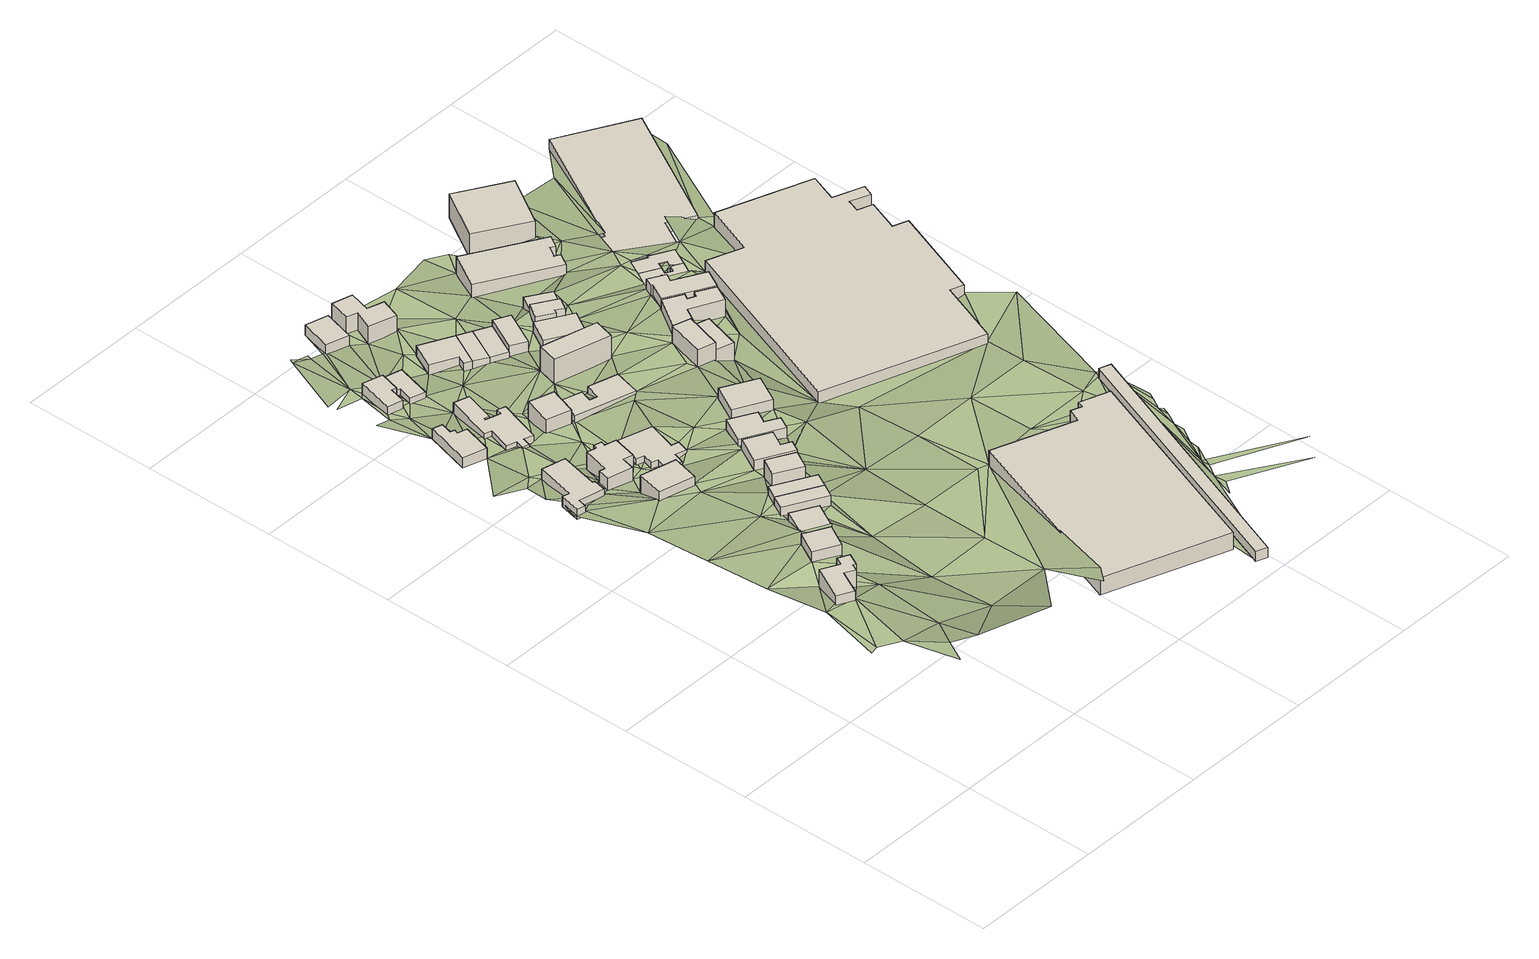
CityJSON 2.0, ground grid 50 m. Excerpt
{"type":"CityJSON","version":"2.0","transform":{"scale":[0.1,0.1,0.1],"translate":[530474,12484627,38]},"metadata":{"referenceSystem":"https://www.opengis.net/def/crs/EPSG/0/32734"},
"CityObjects":{
"building1":{"type":"Building","attributes":{"address":"45 Queens Park Road Woodstock Cape Town","building":"house","building:levels":2,"building_height":6.9,"plus_code":"4FRW3F73+9XP","ground_height":56.57,"roof_height":63.47},"geometry":[{"type":"Solid","lod":"1","boundaries":[[[[0,1,2,3]],[[1,4,5,2]],[[4,6,7,5]],[[6,8,9,7]],[[8,10,11,9]],[[10,12,13,11]],[[12,14,15,13]],[[14,16,17,15]],[[16,18,19,17]],[[18,0,3,19]],[[3,2,5,7,9,11,13,15,17,19]],[[18,16,14,12,10,8,6,4,1,0]]]]}]},
"building2":{"type":"Building","attributes":{"address":"43 Queens Park Road Woodstock Cape Town","building":"house","building:levels":1,"building_height":4.1,"plus_code":"4FRW3F74+C2P","ground_height":61.42,"roof_height":65.52},"geometry":[{"type":"Solid","lod":"1","boundaries":[[[[20,21,22,23]],[[21,24,25,22]],[[24,26,27,25]],[[26,20,23,27]],[[23,22,25,27]],[[26,24,21,20]]]]}]},
"building3":{"type":"Building","attributes":{"address":"110 Upper Balfour Street Salt River Cape Town","building":"house","building:levels":1,"building_height":4.1,"plus_code":"4FRW3F73+QXF","ground_height":48.62,"roof_height":52.72},"geometry":[{"type":"Solid","lod":"1","boundaries":[[[[28,29,30,31]],[[29,32,33,30]],[[32,34,35,33]],[[34,36,37,35]],[[36,38,39,37]],[[38,40,41,39]],[[40,42,43,41]],[[42,44,45,43]],[[44,46,47,45]],[[46,28,31,47]],[[31,30,33,35,37,39,41,43,45,47]],[[46,44,42,40,38,36,34,32,29,28]]]]}]},
"building4":{"type":"Building","attributes":{"address":"41 Queens Park Road Woodstock Cape Town","building":"house","building:levels":1,"building_height":4.1,"plus_code":"4FRW3F74+F3P","ground_height":56.1,"roof_height":60.2},"geometry":[{"type":"Solid","lod":"1","boundaries":[[[[48,49,50,51]],[[49,52,53,50]],[[52,54,55,53]],[[54,48,51,55]],[[51,50,53,55]],[[54,52,49,48]]]]}]},
"building5":{"type":"Building","attributes":{"address":"107 Upper Balfour Street Salt River Cape Town","building":"house","building:levels":1,"building_height":4.1,"plus_code":"4FRW3F73+WW5","ground_height":47.11,"roof_height":51.21},"geometry":[{"type":"Solid","lod":"1","boundaries":[[[[56,57,58,59]],[[57,60,61,58]],[[60,62,63,61]],[[62,64,65,63]],[[64,66,67,65]],[[66,68,69,67]],[[68,70,71,69]],[[70,56,59,71]],[[59,58,61,63,65,67,69,71]],[[70,68,66,64,62,60,57,56]]]]}]},
"building6":{"type":"Building","attributes":{"address":"44 Queens Park Road Salt River Cape Town","building":"house","building:levels":2,"building_height":6.9,"plus_code":"4FRW3F74+M2H","ground_height":50.17,"roof_height":57.07},"geometry":[{"type":"Solid","lod":"1","boundaries":[[[[72,73,74,75]],[[73,76,77,74]],[[76,78,79,77]],[[78,72,75,79]],[[75,74,77,79]],[[78,76,73,72]]]]}]},
"building7":{"type":"Building","attributes":{"address":"112 Upper Balfour Street Salt River Cape Town","building":"house","building:levels":2,"building_height":6.9,"plus_code":"4FRW3F74+Q24","ground_height":47.89,"roof_height":54.79},"geometry":[{"type":"Solid","lod":"1","boundaries":[[[[80,81,82,83]],[[81,84,85,82]],[[84,86,87,85]],[[86,88,89,87]],[[88,90,91,89]],[[90,92,93,91]],[[92,94,95,93]],[[94,96,97,95]],[[96,98,99,97]],[[98,100,101,99]],[[100,102,103,101]],[[102,80,83,103]],[[83,82,85,87,89,91,93,95,97,99,101,103]],[[102,100,98,96,94,92,90,88,86,84,81,80]]]]}]},
"building8":{"type":"Building","attributes":{"address":"39 Queens Park Road Woodstock Cape Town","building":"house","building:levels":1,"building_height":4.1,"plus_code":"4FRW3F74+G4C","ground_height":56.1,"roof_height":60.2},"geometry":[{"type":"Solid","lod":"1","boundaries":[[[[104,105,106,107]],[[105,108,109,106]],[[108,110,111,109]],[[110,104,107,111]],[[107,106,109,111]],[[110,108,105,104]]]]}]},
"building9":{"type":"Building","attributes":{"address":"37 Queens Park Road Woodstock Cape Town","building":"house","building:levels":1,"building_height":4.1,"plus_code":"4FRW3F74+G4M","ground_height":56.1,"roof_height":60.2},"geometry":[{"type":"Solid","lod":"1","boundaries":[[[[104,110,111,107]],[[110,112,113,111]],[[112,114,115,113]],[[114,104,107,115]],[[107,111,113,115]],[[114,112,110,104]]]]}]},
"building10":{"type":"Building","attributes":{"address":"3 Upper Chamberlain Street Salt River Cape Town","building":"house","building:levels":1,"building_height":4.1,"plus_code":"4FRW3F83+2XV","ground_height":44.31,"roof_height":48.41},"geometry":[{"type":"Solid","lod":"1","boundaries":[[[[116,117,118,119]],[[117,120,121,118]],[[120,122,123,121]],[[122,124,125,123]],[[124,126,127,125]],[[126,116,119,127]],[[119,118,121,123,125,127]],[[126,124,122,120,117,116]]]]}]},
"building11":{"type":"Building","attributes":{"address":"109 Upper Balfour Street Salt River Cape Town","building":"house","building:levels":1,"building_height":4.1,"plus_code":"4FRW3F74+W23","ground_height":44.25,"roof_height":48.35},"geometry":[{"type":"Solid","lod":"1","boundaries":[[[[128,129,130,131]],[[129,132,133,130]],[[132,134,135,133]],[[134,136,137,135]],[[136,138,139,137]],[[138,140,141,139]],[[140,142,143,141]],[[142,144,145,143]],[[144,146,147,145]],[[146,148,149,147]],[[148,150,151,149]],[[150,152,153,151]],[[152,154,155,153]],[[154,156,157,155]],[[156,158,159,157]],[[158,128,131,159]],[[131,130,133,135,137,139,141,143,145,147,149,151,153,155,157,159]],[[158,156,154,152,150,148,146,144,142,140,138,136,134,132,129,128]]]]}]},
"building12":{"type":"Building","attributes":{"address":"114 Upper Balfour Street Woodstock Cape Town","building":"house","building:levels":1,"building_height":4.1,"plus_code":"4FRW3F74+P3Q","ground_height":47.89,"roof_height":51.99},"geometry":[{"type":"Solid","lod":"1","boundaries":[[[[160,161,162,163]],[[161,164,165,162]],[[164,166,167,165]],[[166,168,169,167]],[[168,170,171,169]],[[170,172,173,171]],[[172,174,175,173]],[[174,176,177,175]],[[176,178,179,177]],[[178,180,181,179]],[[180,182,183,181]],[[182,160,163,183]],[[163,162,165,167,169,171,173,175,177,179,181,183]],[[182,180,178,176,174,172,170,168,166,164,161,160]]]]}]},
"building13":{"type":"Building","attributes":{"address":"35 Queens Park Road Woodstock Cape Town","building":"house","building:levels":2,"building_height":6.9,"plus_code":"4FRW3F74+H4H","ground_height":53.96,"roof_height":60.86},"geometry":[{"type":"Solid","lod":"1","boundaries":[[[[184,185,186,187]],[[185,188,189,186]],[[188,190,191,189]],[[190,184,187,191]],[[187,186,189,191]],[[190,188,185,184]]]]}]},
"building14":{"type":"Building","attributes":{"address":"1 Upper Chamberlain Street Salt River Cape Town","building":"house","building:levels":1,"building_height":4.1,"plus_code":"4FRW3F84+22R","ground_height":43.16,"roof_height":47.26},"geometry":[{"type":"Solid","lod":"1","boundaries":[[[[192,193,194,195]],[[193,196,197,194]],[[196,198,199,197]],[[198,200,201,199]],[[200,202,203,201]],[[202,192,195,203]],[[195,194,197,199,201,203]],[[202,200,198,196,193,192]]]]}]},
"building15":{"type":"Building","attributes":{"address":"111 Upper Balfour Street Salt River Cape Town","building":"house","building:levels":2,"building_height":6.9,"plus_code":"4FRW3F74+V37","ground_height":45.78,"roof_height":52.68},"geometry":[{"type":"Solid","lod":"1","boundaries":[[[[204,205,206,207]],[[205,208,209,206]],[[208,210,211,209]],[[210,204,207,211]],[[207,206,209,211]],[[210,208,205,204]]]]}]},
"building16":{"type":"Building","attributes":{"address":"33 Queens Park Road Woodstock Cape Town","building":"house","building:levels":1,"building_height":4.1,"plus_code":"4FRW3F74+J57","ground_height":53.96,"roof_height":58.06},"geometry":[{"type":"Solid","lod":"1","boundaries":[[[[212,213,214,215]],[[213,216,217,214]],[[216,218,219,217]],[[218,220,221,219]],[[220,222,223,221]],[[222,212,215,223]],[[215,214,217,219,221,223]],[[222,220,218,216,213,212]]]]}]},
"building17":{"type":"Building","attributes":{"address":"2 Upper Chamberlain Street Salt River Cape Town","building":"house","building:levels":1,"building_height":4.1,"plus_code":"4FRW3F84+528","ground_height":41.91,"roof_height":46.01},"geometry":[{"type":"Solid","lod":"1","boundaries":[[[[224,225,226,227]],[[225,228,229,226]],[[228,230,231,229]],[[230,224,227,231]],[[227,226,229,231]],[[230,228,225,224]]]]}]},
"building18":{"type":"Building","attributes":{"address":"40 Queens Park Road Salt River Cape Town","building":"house","building:levels":1,"building_height":4.1,"plus_code":"4FRW3F74+R5V","ground_height":45.78,"roof_height":49.88},"geometry":[{"type":"Solid","lod":"1","boundaries":[[[[232,233,234,235]],[[233,236,237,234]],[[236,238,239,237]],[[238,240,241,239]],[[240,242,243,241]],[[242,244,245,243]],[[244,246,247,245]],[[246,232,235,247]],[[235,234,237,239,241,243,245,247]],[[246,244,242,240,238,236,233,232]]]]}]},
"building19":{"type":"Building","attributes":{"address":"31 Queens Park Road Woodstock Cape Town","building":"house","building:levels":1,"building_height":4.1,"plus_code":"4FRW3F74+M59","ground_height":51.87,"roof_height":55.97},"geometry":[{"type":"Solid","lod":"1","boundaries":[[[[248,249,250,251]],[[249,252,253,250]],[[252,254,255,253]],[[254,256,257,255]],[[256,258,259,257]],[[258,248,251,259]],[[251,250,253,255,257,259]],[[258,256,254,252,249,248]]]]}]},
"building20":{"type":"Building","attributes":{"address":"1 Hares Crescent Salt River Cape Town","building":"house","building:levels":1,"building_height":4.1,"plus_code":"4FRW3F84+23X","ground_height":42.62,"roof_height":46.72},"geometry":[{"type":"Solid","lod":"1","boundaries":[[[[260,261,262,263]],[[261,264,265,262]],[[264,266,267,265]],[[266,268,269,267]],[[268,270,271,269]],[[270,260,263,271]],[[263,262,265,267,269,271]],[[270,268,266,264,261,260]]]]}]},
"building21":{"type":"Building","attributes":{"address":"2 Hares Crescent Salt River Cape Town","building":"house","building:levels":1,"building_height":4.1,"plus_code":"4FRW3F84+24G","ground_height":42.62,"roof_height":46.72},"geometry":[{"type":"Solid","lod":"1","boundaries":[[[[272,260,263,273]],[[260,270,271,263]],[[270,274,275,271]],[[274,272,273,275]],[[273,263,271,275]],[[274,270,260,272]]]]}]},
"building22":{"type":"Building","attributes":{"address":"42 Hares Avenue Salt River Cape Town","building":"house","building:levels":2,"building_height":6.9,"plus_code":"4FRW3F84+534","ground_height":41.91,"roof_height":48.81},"geometry":[{"type":"Solid","lod":"1","boundaries":[[[[276,277,278,279]],[[277,280,281,278]],[[280,282,283,281]],[[282,284,285,283]],[[284,286,287,285]],[[286,288,289,287]],[[288,290,291,289]],[[290,276,279,291]],[[279,278,281,283,285,287,289,291]],[[290,288,286,284,282,280,277,276]]]]}]},
"building23":{"type":"Building","attributes":{"address":"29 Queens Park Road Woodstock Cape Town","building":"house","building:levels":1,"building_height":4.1,"plus_code":"4FRW3F74+P65","ground_height":51.87,"roof_height":55.97},"geometry":[{"type":"Solid","lod":"1","boundaries":[[[[292,293,294,295]],[[293,296,297,294]],[[296,298,299,297]],[[298,292,295,299]],[[295,294,297,299]],[[298,296,293,292]]]]}]},
"building24":{"type":"Building","attributes":{"address":"38 Queens Park Road Salt River Cape Town","building":"apartments","building:levels":3,"building_height":9.7,"plus_code":"4FRW3F74+W54","ground_height":47.53,"roof_height":57.23},"geometry":[{"type":"Solid","lod":"1","boundaries":[[[[300,301,302,303]],[[301,304,305,302]],[[304,306,307,305]],[[306,300,303,307]],[[303,302,305,307]],[[306,304,301,300]]]]}]},
"building25":{"type":"Building","attributes":{"address":"3 Hares Crescent Salt River Cape Town","building":"house","building:levels":1,"building_height":4.1,"plus_code":"4FRW3F84+256","ground_height":42.62,"roof_height":46.72},"geometry":[{"type":"Solid","lod":"1","boundaries":[[[[308,272,273,309]],[[272,274,275,273]],[[274,310,311,275]],[[310,308,309,311]],[[309,273,275,311]],[[310,274,272,308]]]]}]},
"building26":{"type":"Building","attributes":{"address":"4 Hares Crescent Salt River Cape Town","building":"house","building:levels":1,"building_height":4.1,"plus_code":"4FRW3F74+X5W","ground_height":44.95,"roof_height":49.05},"geometry":[{"type":"Solid","lod":"1","boundaries":[[[[312,313,314,315]],[[313,316,317,314]],[[316,318,319,317]],[[318,312,315,319]],[[315,314,317,319]],[[318,316,313,312]]]]}]},
"building27":{"type":"Building","attributes":{"address":"47A Queens Park Road Salt River Cape Town","building":"industrial","building:levels":2,"building_height":6.9,"plus_code":"4FRW3F74+7CW","ground_height":43.39,"roof_height":50.29},"geometry":[{"type":"Solid","lod":"1","boundaries":[[[[320,321,322,323]],[[321,324,325,322]],[[324,326,327,325]],[[326,328,329,327]],[[328,330,331,329]],[[330,332,333,331]],[[332,334,335,333]],[[334,320,323,335]],[[323,322,325,327,329,331,333,335]],[[334,332,330,328,326,324,321,320]]]]}]},
"building28":{"type":"Building","attributes":{"address":"5 Hares Crescent Salt River Cape Town","building":"house","building:levels":1,"building_height":4.1,"plus_code":"4FRW3F74+X68","ground_height":44.95,"roof_height":49.05},"geometry":[{"type":"Solid","lod":"1","boundaries":[[[[336,337,338,339]],[[337,340,341,338]],[[340,342,343,341]],[[342,336,339,343]],[[339,338,341,343]],[[342,340,337,336]]]]}]},
"building29":{"type":"Building","attributes":{"address":"113 Upper Balfour Street Salt River Cape Town","building":"house","building:levels":2,"building_height":6.9,"plus_code":"4FRW3F74+R86","ground_height":49.34,"roof_height":56.24},"geometry":[{"type":"Solid","lod":"1","boundaries":[[[[344,345,346,347]],[[345,348,349,346]],[[348,350,351,349]],[[350,344,347,351]],[[347,346,349,351]],[[350,348,345,344]]]]}]},
"building30":{"type":"Building","attributes":{"address":"6 Hares Crescent Salt River Cape Town","building":"house","building:levels":1,"building_height":4.1,"plus_code":"4FRW3F84+265","ground_height":44.95,"roof_height":49.05},"geometry":[{"type":"Solid","lod":"1","boundaries":[[[[352,353,354,355]],[[353,356,357,354]],[[356,358,359,357]],[[358,360,361,359]],[[360,362,363,361]],[[362,352,355,363]],[[355,354,357,359,361,363]],[[362,360,358,356,353,352]]]]}]},
"building31":{"type":"Building","attributes":{"address":"115 Upper Balfour Street Salt River Cape Town","building":"house","building:levels":2,"building_height":6.9,"plus_code":"4FRW3F74+R84","ground_height":46.22,"roof_height":53.12},"geometry":[{"type":"Solid","lod":"1","boundaries":[[[[364,365,366,367]],[[365,368,369,366]],[[368,370,371,369]],[[370,364,367,371]],[[367,366,369,371]],[[370,368,365,364]]]]}]},
"building32":{"type":"Building","attributes":{"address":"7A Hares Crescent Salt River Cape Town","building":"house","building:levels":1,"building_height":4.1,"plus_code":"4FRW3F84+277","ground_height":42.61,"roof_height":46.71},"geometry":[{"type":"Solid","lod":"1","boundaries":[[[[372,373,374,375]],[[373,376,377,374]],[[376,378,379,377]],[[378,372,375,379]],[[375,374,377,379]],[[378,376,373,372]]]]}]},
"building33":{"type":"Building","attributes":{"building":"warehouse","building:levels":1,"building_height":4.1,"plus_code":"4FRW3F74+7H6","ground_height":45.47,"roof_height":49.57},"geometry":[{"type":"Solid","lod":"1","boundaries":[[[[380,381,382,383]],[[381,384,385,382]],[[384,386,387,385]],[[386,380,383,387]],[[383,382,385,387]],[[386,384,381,380]]]]}]},
"building34":{"type":"Building","attributes":{"address":"25A Queens Park Road Salt River Cape Town","building":"house","building:levels":2,"building_height":6.9,"plus_code":"4FRW3F74+V97","ground_height":46.22,"roof_height":53.12},"geometry":[{"type":"Solid","lod":"1","boundaries":[[[[388,389,390,391]],[[389,392,393,390]],[[392,394,395,393]],[[394,396,397,395]],[[396,398,399,397]],[[398,400,401,399]],[[400,402,403,401]],[[402,404,405,403]],[[404,406,407,405]],[[406,388,391,407]],[[391,390,393,395,397,399,401,403,405,407]],[[406,404,402,400,398,396,394,392,389,388]]]]}]},
"building35":{"type":"Building","attributes":{"address":"Imagemakers 37 Hares Avenue Woodstock Cape Town","building":"office","building:levels":2,"building_height":6.9,"plus_code":"4FRW3F84+38J","ground_height":40.34,"roof_height":47.24},"geometry":[{"type":"Solid","lod":"1","boundaries":[[[[408,409,410,411]],[[409,412,413,410]],[[412,414,415,413]],[[414,416,417,415]],[[416,418,419,417]],[[418,420,421,419]],[[420,422,423,421]],[[422,408,411,423]],[[411,410,413,415,417,419,421,423]],[[422,420,418,416,414,412,409,408]]]]}]},
"building36":{"type":"Building","attributes":{"address":"25 Queens Park Road Salt River Cape Town","building":"house","building:levels":1,"building_height":4.1,"plus_code":"4FRW3F74+V9V","ground_height":49.38,"roof_height":53.48},"geometry":[{"type":"Solid","lod":"1","boundaries":[[[[424,425,426,427]],[[425,428,429,426]],[[428,430,431,429]],[[430,432,433,431]],[[432,434,435,433]],[[434,436,437,435]],[[436,438,439,437]],[[438,440,441,439]],[[440,442,443,441]],[[442,424,427,443]],[[427,426,429,431,433,435,437,439,441,443]],[[442,440,438,436,434,432,430,428,425,424]]]]}]},
"building37":{"type":"Building","attributes":{"address":"23A Queens Park Road Salt River Cape Town","building":"house","building:levels":1,"building_height":4.1,"plus_code":"4FRW3F74+WCJ","ground_height":42.84,"roof_height":46.94},"geometry":[{"type":"Solid","lod":"1","boundaries":[[[[444,445,446,447]],[[445,448,449,446]],[[448,450,451,449]],[[450,452,453,451]],[[452,454,455,453]],[[454,456,457,455]],[[456,458,459,457]],[[458,460,461,459]],[[460,462,463,461]],[[462,444,447,463]],[[447,446,449,451,453,455,457,459,461,463]],[[462,460,458,456,454,452,450,448,445,444]]]]}]},
"building38":{"type":"Building","attributes":{"address":"28 Queens Park Road Salt River Cape Town","building":"manufacture","building:levels":3,"building_height":9.7,"plus_code":"4FRW3F84+593","ground_height":40.34,"roof_height":50.04},"geometry":[{"type":"Solid","lod":"1","boundaries":[[[[464,465,466,467]],[[465,468,469,466]],[[468,470,471,469]],[[470,464,467,471]],[[467,466,469,471]],[[470,468,465,464]]]]}]},
"building39":{"type":"Building","attributes":{"address":"23 Queens Park Road Salt River Cape Town","building":"house","building:levels":1,"building_height":4.1,"plus_code":"4FRW3F74+XC4","ground_height":42.84,"roof_height":46.94},"geometry":[{"type":"Solid","lod":"1","boundaries":[[[[454,472,473,455]],[[472,474,475,473]],[[474,476,477,475]],[[476,478,479,477]],[[478,444,447,479]],[[444,462,463,447]],[[462,480,481,463]],[[480,482,483,481]],[[482,456,457,483]],[[456,454,455,457]],[[455,473,475,477,479,447,463,481,483,457]],[[456,482,480,462,444,478,476,474,472,454]]]]}]},
"building40":{"type":"Building","attributes":{"address":"33 Brickfield Road Salt River Cape Town","building":"industrial","building:levels":2,"building_height":6.9,"plus_code":"4FRW3F74+PGP","ground_height":40.41,"roof_height":47.31},"geometry":[{"type":"Solid","lod":"1","boundaries":[[[[484,485,486,487]],[[485,488,489,486]],[[488,490,491,489]],[[490,492,493,491]],[[492,494,495,493]],[[494,496,497,495]],[[496,498,499,497]],[[498,500,501,499]],[[500,502,503,501]],[[502,504,505,503]],[[504,506,507,505]],[[506,508,509,507]],[[508,510,511,509]],[[510,512,513,511]],[[512,514,515,513]],[[514,484,487,515]],[[487,486,489,491,493,495,497,499,501,503,505,507,509,511,513,515]],[[514,512,510,508,506,504,502,500,498,496,494,492,490,488,485,484]]]]}]},
"building41":{"type":"Building","attributes":{"address":"21 Queens Park Road Salt River Cape Town","building":"manufacture","building:levels":1,"building_height":4.1,"plus_code":"4FRW3F84+4H2","ground_height":38.46,"roof_height":42.56},"geometry":[{"type":"Solid","lod":"1","boundaries":[[[[516,517,518,519]],[[517,520,521,518]],[[520,522,523,521]],[[522,524,525,523]],[[524,526,527,525]],[[526,528,529,527]],[[528,530,531,529]],[[530,516,519,531]],[[519,518,521,523,525,527,529,531]],[[530,528,526,524,522,520,517,516]]]]}]},
"terrain1":{"type":"TINRelief","geometry":[{"type":"CompositeSurface","lod":"1","boundaries":[[[532,533,534]],[[535,536,534]],[[535,537,538]],[[532,534,536]],[[536,539,532]],[[540,535,538]],[[539,541,532]],[[532,541,542]],[[536,535,540]],[[538,543,540]],[[542,541,21]],[[6,536,8]],[[544,542,20]],[[545,536,540]],[[536,545,8]],[[20,542,21]],[[541,546,21]],[[18,546,541]],[[12,10,8]],[[8,545,12]],[[543,547,540]],[[548,549,550]],[[549,551,552]],[[24,21,546]],[[550,549,552]],[[12,545,14]],[[20,553,544]],[[548,550,554]],[[551,544,555]],[[24,546,14]],[[547,545,540]],[[556,552,557]],[[558,554,559]],[[552,551,560]],[[544,553,555]],[[547,543,561]],[[26,24,14]],[[562,563,564]],[[552,560,557]],[[558,559,29]],[[556,557,565]],[[29,563,558]],[[26,553,20]],[[545,566,14]],[[564,56,562]],[[565,557,560]],[[564,563,29]],[[551,567,560]],[[567,551,555]],[[26,568,553]],[[566,26,14]],[[555,553,569]],[[547,566,545]],[[570,571,565]],[[565,560,76]],[[565,76,570]],[[572,571,573]],[[28,564,29]],[[571,570,573]],[[574,555,569]],[[573,28,572]],[[564,575,56]],[[576,555,574]],[[577,570,76]],[[568,26,578]],[[575,564,28]],[[579,560,567]],[[574,569,54]],[[580,90,573]],[[68,581,582]],[[28,573,90]],[[583,567,555]],[[62,66,64]],[[583,555,576]],[[57,62,60]],[[584,56,575]],[[578,26,566]],[[66,62,57]],[[56,585,57]],[[585,56,584]],[[68,66,586]],[[561,587,547]],[[581,68,586]],[[588,577,76]],[[578,54,568]],[[108,574,54]],[[28,90,86]],[[589,575,28]],[[590,584,575]],[[591,581,586]],[[577,592,593]],[[585,584,594]],[[588,76,73]],[[90,88,86]],[[581,591,595]],[[577,596,592]],[[57,144,66]],[[566,547,587]],[[596,577,588]],[[597,591,586]],[[589,28,598]],[[586,66,144]],[[28,86,598]],[[185,567,583]],[[579,567,213]],[[144,57,585]],[[108,54,578]],[[595,599,600]],[[589,601,602]],[[596,603,592]],[[604,73,579]],[[591,120,595]],[[596,588,605]],[[597,586,606]],[[596,607,603]],[[607,596,605]],[[603,608,592]],[[81,608,84]],[[86,84,598]],[[588,609,605]],[[583,610,185]],[[611,601,589]],[[612,613,599]],[[110,108,578]],[[73,604,588]],[[583,614,610]],[[606,586,144]],[[185,213,567]],[[599,595,120]],[[615,597,606]],[[598,611,589]],[[161,84,608]],[[603,161,608]],[[616,617,618]],[[614,583,112]],[[161,598,84]],[[619,578,566]],[[606,620,615]],[[618,621,616]],[[606,622,620]],[[117,599,120]],[[579,212,604]],[[144,623,606]],[[624,610,614]],[[213,212,579]],[[601,611,208]],[[616,621,625]],[[619,566,587]],[[587,626,627]],[[628,604,629]],[[625,142,616]],[[630,601,208]],[[611,598,631]],[[112,624,614]],[[632,612,599]],[[598,161,633]],[[578,634,110]],[[142,625,630]],[[635,612,636]],[[599,117,637]],[[624,112,638]],[[212,629,604]],[[631,598,633]],[[213,185,216]],[[639,632,599]],[[632,636,612]],[[640,623,144]],[[208,641,630]],[[144,142,640]],[[637,639,599]],[[642,636,632]],[[638,216,185]],[[643,644,645]],[[630,640,142]],[[634,578,619]],[[641,208,205]],[[112,110,646]],[[212,647,629]],[[202,623,648]],[[629,649,643]],[[633,242,631]],[[633,161,650]],[[640,648,623]],[[202,651,117]],[[205,631,242]],[[650,161,644]],[[649,644,643]],[[637,117,224]],[[646,638,112]],[[629,647,258]],[[301,630,641]],[[212,222,647]],[[649,629,258]],[[639,637,228]],[[110,634,646]],[[304,641,205]],[[630,301,640]],[[290,224,117]],[[220,218,222]],[[651,202,648]],[[646,216,638]],[[117,651,290]],[[304,205,242]],[[650,644,649]],[[648,640,652]],[[222,653,647]],[[654,587,627]],[[216,646,218]],[[301,641,304]],[[304,242,655]],[[222,218,653]],[[656,655,657]],[[652,640,658]],[[633,650,659]],[[651,648,660]],[[258,296,649]],[[652,661,648]],[[619,587,654]],[[655,656,662]],[[640,663,658]],[[304,655,662]],[[290,286,224]],[[663,640,301]],[[286,225,224]],[[296,258,664]],[[650,649,665]],[[666,653,218]],[[667,634,619]],[[296,665,649]],[[666,218,646]],[[286,290,288]],[[668,651,660]],[[290,651,668]],[[664,669,670]],[[650,665,659]],[[670,653,666]],[[671,296,664]],[[301,313,663]],[[646,634,667]],[[304,662,672]],[[668,660,260]],[[664,670,671]],[[670,666,671]],[[313,301,316]],[[672,662,673]],[[654,667,619]],[[282,280,277]],[[337,316,301]],[[350,659,665]],[[673,659,674]],[[675,668,260]],[[301,676,337]],[[277,668,675]],[[675,260,272]],[[677,665,678]],[[646,679,666]],[[667,680,646]],[[665,677,350]],[[681,671,666]],[[674,659,350]],[[316,337,336]],[[272,312,675]],[[682,282,277]],[[673,348,672]],[[318,316,336]],[[671,681,678]],[[679,646,680]],[[675,682,277]],[[675,312,318]],[[683,337,676]],[[348,673,674]],[[667,654,680]],[[344,350,677]],[[672,684,676]],[[678,368,677]],[[353,318,336]],[[666,679,681]],[[336,685,353]],[[684,683,676]],[[318,686,675]],[[348,674,350]],[[318,353,687]],[[684,672,348]],[[368,344,677]],[[675,686,682]],[[368,678,681]],[[336,688,685]],[[378,318,687]],[[684,688,683]],[[686,318,378]],[[685,689,690]],[[688,689,685]],[[691,684,348]],[[654,692,680]],[[691,348,345]],[[689,688,693]],[[694,695,696]],[[409,682,686]],[[697,689,693]],[[679,680,692]],[[691,424,684]],[[345,392,691]],[[698,368,681]],[[688,684,440]],[[699,700,654]],[[700,692,654]],[[701,697,693]],[[409,702,682]],[[392,345,370]],[[693,688,438]],[[378,703,686]],[[370,368,698]],[[440,684,424]],[[370,704,392]],[[378,701,703]],[[440,438,688]],[[705,706,707]],[[704,370,396]],[[693,708,701]],[[709,707,381]],[[710,700,699]],[[679,711,681]],[[702,409,712]],[[698,396,370]],[[424,442,440]],[[693,438,713]],[[409,470,712]],[[714,700,710]],[[715,716,425]],[[717,718,707]],[[719,698,681]],[[425,716,428]],[[693,713,708]],[[717,720,718]],[[721,695,694]],[[703,701,708]],[[430,396,698]],[[700,722,692]],[[711,679,692]],[[714,710,723]],[[706,724,707]],[[409,725,470]],[[718,720,726]],[[438,436,713]],[[700,714,722]],[[726,727,718]],[[436,728,713]],[[432,436,434]],[[718,727,729]],[[728,730,713]],[[381,707,718]],[[731,732,733]],[[734,708,713]],[[735,732,731]],[[719,430,698]],[[733,703,736]],[[737,728,436]],[[717,738,720]],[[703,708,736]],[[739,729,727]],[[737,436,432]],[[725,740,470]],[[734,741,708]],[[722,714,721]],[[742,731,733]],[[743,692,722]],[[736,708,741]],[[742,733,736]],[[718,729,381]],[[430,719,432]],[[731,742,725]],[[744,745,746]],[[744,747,745]],[[748,749,729]],[[736,741,750]],[[711,692,743]],[[740,725,742]],[[751,746,752]],[[750,741,753]],[[432,719,737]],[[745,752,746]],[[754,749,748]],[[722,721,694]],[[729,749,381]],[[736,755,742]],[[719,454,737]],[[743,722,756]],[[694,756,722]],[[736,750,757]],[[742,758,740]],[[381,749,759]],[[760,454,719]],[[759,761,381]],[[758,742,755]],[[757,750,760]],[[694,762,756]],[[381,762,694]],[[760,719,757]],[[757,719,763]],[[755,764,765]],[[743,756,766]],[[743,766,711]],[[755,765,758]],[[767,757,763]],[[768,769,711]],[[757,770,771]],[[767,770,757]],[[711,766,768]],[[764,772,765]],[[770,767,773]],[[767,774,773]],[[775,770,773]],[[770,775,530]]]}]}
},
"vertices":[
[281,878,186],[216,750,186],[216,750,255],[281,878,255],[274,721,186],[274,721,255],[318,808,186],[318,808,255],[356,789,186],[356,789,255],[368,813,186],[368,813,255],[378,808,186],[378,808,255],[401,854,186],[401,854,255],[360,874,186],[360,874,255],[346,845,186],[346,845,255],
[359,1022,234],[314,937,234],[314,937,275],[359,1022,275],[403,890,234],[403,890,275],[449,975,234],[449,975,275],
[272,1936,106],[183,1956,106],[183,1956,147],[272,1936,147],[149,1810,106],[149,1810,147],[123,1816,106],[123,1816,147],[105,1738,106],[105,1738,147],[135,1731,106],[135,1731,147],[143,1763,106],[143,1763,147],[237,1742,106],[237,1742,147],[248,1790,106],[248,1790,147],[239,1792,106],[239,1792,147],
[460,1166,181],[407,1065,181],[407,1065,222],[460,1166,222],[501,1016,181],[501,1016,222],[554,1117,181],[554,1117,222],
[162,2167,91],[193,2278,91],[193,2278,132],[162,2167,132],[158,2288,91],[158,2288,132],[163,2304,91],[163,2304,132],[147,2309,91],[147,2309,132],[158,2351,91],[158,2351,132],[122,2361,91],[122,2361,132],[75,2191,91],[75,2191,132],
[433,1534,122],[457,1634,122],[457,1634,191],[433,1534,191],[324,1666,122],[324,1666,191],[300,1566,122],[300,1566,191],
[428,1860,99],[385,1870,99],[385,1870,168],[428,1860,168],[390,1888,99],[390,1888,168],[361,1895,99],[361,1895,168],[357,1880,99],[357,1880,168],[321,1889,99],[321,1889,168],[297,1791,99],[297,1791,168],[276,1796,99],[276,1796,168],[265,1751,99],[265,1751,168],[358,1729,99],[358,1729,168],[370,1778,99],[370,1778,168],[407,1770,99],[407,1770,168],
[492,1252,181],[466,1202,181],[466,1202,222],[492,1252,222],[616,1124,181],[616,1124,222],[642,1173,181],[642,1173,222],
[668,1223,181],[668,1223,222],[519,1302,181],[519,1302,222],
[227,2604,63],[247,2680,63],[247,2680,104],[227,2604,104],[173,2701,63],[173,2701,104],[138,2562,63],[138,2562,104],[194,2548,63],[194,2548,104],[209,2608,63],[209,2608,104],
[334,2122,62],[384,2285,62],[384,2285,104],[334,2122,104],[353,2295,62],[353,2295,104],[347,2273,62],[347,2273,104],[293,2289,62],[293,2289,104],[295,2296,62],[295,2296,104],[313,2291,62],[313,2291,104],[347,2404,62],[347,2404,104],[290,2421,62],[290,2421,104],[236,2244,62],[236,2244,104],[262,2236,62],[262,2236,104],[236,2151,62],[236,2151,104],[273,2140,62],[273,2140,104],[264,2110,62],[264,2110,104],[290,2102,62],[290,2102,104],[299,2133,62],[299,2133,104],
[581,1843,99],[455,1879,99],[455,1879,140],[581,1843,140],[425,1772,99],[425,1772,140],[453,1764,99],[453,1764,140],[442,1725,99],[442,1725,140],[467,1717,99],[467,1717,140],[454,1672,99],[454,1672,140],[511,1655,99],[511,1655,140],[523,1695,99],[523,1695,140],[564,1683,99],[564,1683,140],[577,1728,99],[577,1728,140],[550,1735,99],[550,1735,140],
[702,1342,160],[604,1394,160],[604,1394,229],[702,1342,229],[568,1327,160],[568,1327,229],[666,1275,160],[666,1275,229],
[247,2680,52],[227,2604,52],[227,2604,93],[247,2680,93],[240,2601,52],[240,2601,93],[225,2546,52],[225,2546,93],[282,2531,52],[282,2531,93],[317,2662,52],[317,2662,93],
[468,2082,78],[501,2184,78],[501,2184,147],[468,2082,147],[409,2212,78],[409,2212,147],[377,2111,78],[377,2111,147],
[660,1538,160],[608,1438,160],[608,1438,201],[660,1538,201],[736,1371,160],[736,1371,201],[758,1412,160],[758,1412,201],[723,1430,160],[723,1430,201],[754,1489,160],[754,1489,201],
[350,2911,39],[381,3027,39],[381,3027,80],[350,2911,80],[297,3050,39],[297,3050,80],[265,2934,39],[265,2934,80],
[726,2115,78],[617,2146,78],[617,2146,119],[726,2115,119],[599,2089,78],[599,2089,119],[570,2096,78],[570,2096,119],[584,2141,78],[584,2141,119],[512,2163,78],[512,2163,119],[478,2077,78],[478,2077,119],[702,2016,78],[702,2016,119],
[674,1564,139],[819,1488,139],[819,1488,180],[674,1564,180],[844,1536,139],[844,1536,180],[793,1563,139],[793,1563,180],[818,1608,139],[818,1608,180],[724,1658,139],[724,1658,180],
[564,2653,46],[444,2712,46],[444,2712,87],[564,2653,87],[398,2619,46],[398,2619,87],[491,2573,46],[491,2573,87],[476,2542,46],[476,2542,87],[503,2529,46],[503,2529,87],
[615,2628,46],[615,2628,87],[553,2500,46],[553,2500,87],
[498,2842,39],[523,2917,39],[523,2917,108],[498,2842,108],[462,2936,39],[462,2936,108],[483,3015,39],[483,3015,108],[406,3035,39],[406,3035,108],[387,2956,39],[387,2956,108],[426,2943,39],[426,2943,108],[396,2871,39],[396,2871,108],
[951,1716,139],[825,1782,139],[825,1782,180],[951,1716,180],[770,1679,139],[770,1679,180],[897,1613,139],[897,1613,180],
[810,2277,95],[600,2330,95],[600,2330,192],[810,2277,192],[580,2253,95],[580,2253,192],[790,2199,95],[790,2199,192],
[676,2599,46],[676,2599,87],[613,2471,46],[613,2471,87],
[676,2599,70],[613,2471,70],[613,2471,111],[676,2599,111],[671,2443,70],[671,2443,111],[735,2571,70],[735,2571,111],
[1407,132,54],[1685,893,54],[1685,893,123],[1407,132,123],[1575,932,54],[1575,932,123],[1567,908,54],[1567,908,123],[1526,923,54],[1526,923,123],[1507,873,54],[1507,873,123],[1207,982,54],[1207,982,123],[957,295,54],[957,295,123],
[755,2496,70],[706,2411,70],[706,2411,111],[755,2496,111],[829,2341,70],[829,2341,111],[878,2425,70],[878,2425,111],
[990,1938,113],[1029,2077,113],[1029,2077,182],[990,1938,182],[963,2096,113],[963,2096,182],[924,1955,113],[924,1955,182],
[813,2563,70],[778,2508,70],[778,2508,111],[813,2563,111],[836,2471,70],[836,2471,111],[844,2484,70],[844,2484,111],[872,2466,70],[872,2466,111],[899,2510,70],[899,2510,111],
[1029,2077,82],[990,1938,82],[990,1938,151],[1029,2077,151],[1057,1919,82],[1057,1919,151],[1096,2059,82],[1096,2059,151],
[813,2563,46],[899,2510,46],[899,2510,87],[813,2563,87],[935,2569,46],[935,2569,87],[849,2622,46],[849,2622,87],
[1429,7,75],[1794,987,75],[1794,987,116],[1429,7,116],[1753,1002,75],[1753,1002,116],[1389,22,75],[1389,22,116],
[1068,2235,82],[991,2116,82],[991,2116,151],[1068,2235,151],[1054,2087,82],[1054,2087,151],[1084,2141,82],[1084,2141,151],[1201,2084,82],[1201,2084,151],[1233,2146,82],[1233,2146,151],[1166,2182,82],[1166,2182,151],[1154,2164,82],[1154,2164,151],[1125,2177,82],[1125,2177,151],[1137,2198,82],[1137,2198,151],
[1131,2754,23],[858,2911,23],[858,2911,92],[1131,2754,92],[786,2781,23],[786,2781,92],[1057,2625,23],[1057,2625,92],[1084,2671,23],[1084,2671,92],[1064,2682,23],[1064,2682,92],[1088,2720,23],[1088,2720,92],[1104,2710,23],[1104,2710,92],
[1068,2235,114],[1137,2198,114],[1137,2198,155],[1068,2235,155],[1166,2182,114],[1166,2182,155],[1233,2146,114],[1233,2146,155],[1268,2213,114],[1268,2213,155],[1155,2274,114],[1155,2274,155],[1171,2303,114],[1171,2303,155],[1110,2336,114],[1110,2336,155],[1095,2304,114],[1095,2304,155],[1102,2301,114],[1102,2301,155],
[1177,2428,48],[1147,2371,48],[1147,2371,89],[1177,2428,89],[1196,2345,48],[1196,2345,89],[1190,2336,48],[1190,2336,89],[1276,2290,48],[1276,2290,89],[1311,2356,48],[1311,2356,89],[1271,2376,48],[1271,2376,89],[1259,2353,48],[1259,2353,89],[1233,2367,48],[1233,2367,89],[1246,2392,48],[1246,2392,89],
[1131,2820,23],[1241,3002,23],[1241,3002,120],[1131,2820,120],[1055,3113,23],[1055,3113,120],[945,2931,23],[945,2931,120],
[1344,2421,48],[1344,2421,89],[1261,2464,48],[1261,2464,89],[1257,2457,48],[1257,2457,89],[1205,2483,48],[1205,2483,89],[1256,2412,48],[1256,2412,89],[1282,2398,48],[1282,2398,89],
[1900,2324,24],[1561,2447,24],[1561,2447,93],[1900,2324,93],[1492,2261,24],[1492,2261,93],[1360,2309,24],[1360,2309,93],[1101,1605,24],[1101,1605,93],[1672,1397,24],[1672,1397,93],[1759,1634,24],[1759,1634,93],[1808,1616,24],[1808,1616,93],[1935,1962,24],[1935,1962,93],[1880,1982,24],[1880,1982,93],[1923,2100,24],[1923,2100,93],[1868,2120,24],[1868,2120,93],[1884,2165,24],[1884,2165,93],[1957,2138,24],[1957,2138,93],[1973,2180,24],[1973,2180,93],[1862,2221,24],[1862,2221,93],
[1537,3120,5],[1288,2665,5],[1288,2665,46],[1537,3120,46],[1268,2676,5],[1268,2676,46],[1202,2556,5],[1202,2556,46],[1400,2451,5],[1400,2451,46],[1463,2568,5],[1463,2568,46],[1559,2515,5],[1559,2515,46],[1810,2972,5],[1810,2972,46],
[163,742,225],[107,503,221],[138,510,221],[218,468,221],[274,721,225],[281,286,205],[317,361,212],[216,750,225],[414,492,164],[281,878,187],[163,992,187],[404,320,212],[163,1242,167],[414,742,186],[360,874,234],[664,492,84],[102,1771,127],[93,1737,127],[105,1738,127],[163,1492,147],[135,1731,127],[407,1065,234],[123,1816,127],[414,1242,195],[143,1763,127],[163,1742,127],[96,1860,127],[149,1810,127],[300,1566,162],[664,242,212],[9,2003,115],[117,1959,106],[163,1992,106],[237,1742,127],[664,742,67],[414,1492,162],[501,1016,234],[460,1166,195],[265,1751,127],[248,1790,127],[239,1792,127],[276,1796,127],[466,1202,195],[264,2110,106],[492,1252,195],[358,1729,122],[664,992,97],[433,1534,162],[297,1791,122],[116,2535,78],[68,2547,78],[519,1302,195],[236,2151,91],[236,2244,91],[163,2492,78],[915,492,81],[454,1672,122],[290,2102,99],[273,2140,91],[138,2562,78],[407,1770,122],[370,1778,122],[262,2236,91],[154,2683,63],[414,1742,122],[194,2548,78],[414,1992,99],[163,2742,63],[61,2707,63],[334,2122,78],[299,2133,78],[425,1772,122],[511,1655,122],[442,1725,122],[225,2546,78],[453,1764,122],[428,1860,122],[467,1717,122],[568,1327,181],[377,2111,99],[156,2978,49],[52,2736,63],[664,1242,181],[209,2608,78],[313,2291,78],[295,2296,78],[293,2289,78],[915,742,72],[227,2604,78],[347,2273,78],[240,2601,78],[282,2531,78],[666,1275,181],[353,2295,78],[915,242,165],[957,295,165],[523,1695,122],[564,1683,139],[384,2285,78],[468,2082,99],[209,2949,49],[478,2077,99],[915,992,73],[163,2992,49],[179,2974,49],[265,2934,49],[702,1342,181],[254,2937,49],[414,2492,62],[414,2242,78],[213,2965,49],[577,1728,139],[581,1843,139],[550,1735,139],[915,1242,85],[674,1564,160],[398,2619,52],[664,1742,139],[664,1992,116],[414,2742,52],[476,2542,62],[819,1488,143],[1207,982,67],[584,2141,95],[599,2089,116],[570,2096,116],[503,2529,62],[702,2016,116],[444,2712,52],[491,2573,62],[617,2146,95],[553,2500,70],[818,1608,143],[825,1782,146],[915,1492,143],[1166,992,67],[498,2842,52],[793,1563,143],[844,1536,143],[897,1613,143],[790,2199,107],[726,2115,116],[915,1992,113],[664,2742,46],[810,2277,107],[915,1742,146],[951,1716,146],[1166,1492,53],[1166,1242,68],[1101,1605,53],[664,2992,35],[829,2341,107],[915,2242,107],[836,2471,83],[786,2781,46],[813,2563,83],[878,2425,83],[872,2466,83],[844,2484,83],[991,2116,113],[1416,1242,72],[915,2492,83],[1753,1002,82],[1407,132,71],[1389,22,82],[899,2510,83],[1166,1992,82],[1507,873,79],[1416,992,79],[935,2569,83],[843,3031,23],[1057,2625,59],[1084,2141,114],[1610,326,58],[1640,370,63],[1636,414,63],[1166,2492,94],[1429,7,82],[1526,923,79],[1672,1397,63],[915,2992,23],[1147,2371,94],[1575,932,82],[1125,2177,114],[1154,2164,114],[1666,463,63],[1667,492,63],[1360,2309,48],[1680,491,63],[1685,893,82],[1667,992,82],[1567,908,82],[1918,242,60],[1131,2754,59],[1711,548,63],[1715,587,63],[1190,2336,114],[1737,671,77],[1196,2345,114],[1104,2710,59],[1064,2682,59],[1084,2671,59],[1177,2428,94],[1088,2720,59],[1202,2556,94],[1276,2290,114],[1987,324,60],[1738,632,77],[1131,2820,59],[1205,2483,94],[1166,2742,59],[1667,1242,71],[1233,2367,94],[1271,2376,94],[1246,2392,94],[1259,2353,114],[1761,719,77],[1764,762,77],[1261,2464,94],[1256,2412,94],[1282,2398,94],[1257,2457,94],[1773,748,77],[1268,2676,59],[1762,1023,82],[1400,2451,72],[1241,3002,31],[1787,805,77],[1344,2421,72],[1803,832,75],[1791,1014,82],[1492,2261,48],[1288,2665,59],[1416,2992,30],[1918,1492,64],[1561,2447,38],[1808,1616,64],[1759,1634,43],[1559,2515,38],[1463,2568,72],[1537,3120,10],[1598,2478,38],[1900,2324,39],[1795,2852,15]
]}
